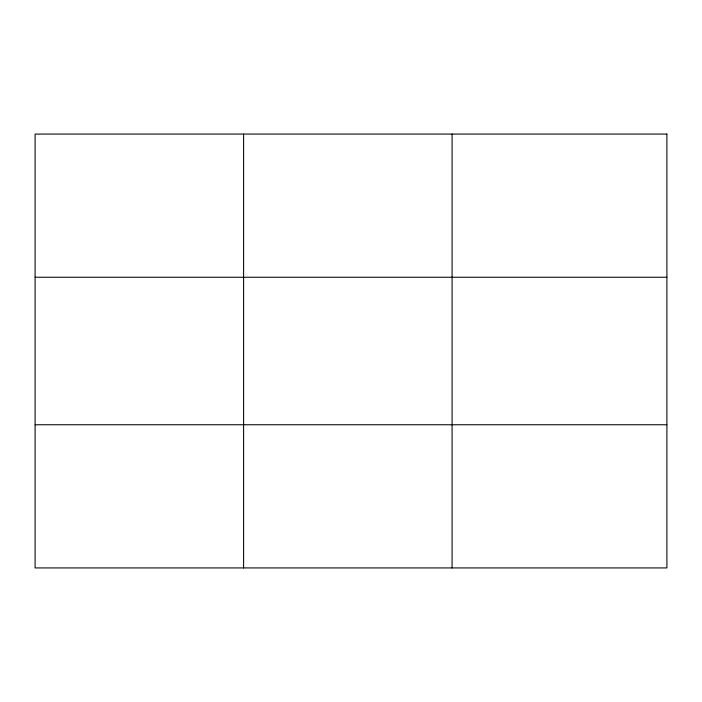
<?xml version="1.0" encoding="UTF-8"?>
<svg xmlns="http://www.w3.org/2000/svg" width="702" height="702" viewBox="0 0 702 702"><rect width="100%" height="100%" fill="white"/><g stroke="black" fill="none" stroke-linecap="round" stroke-linejoin="round"><path stroke-width="1.05" d="M243.594 134.073L243.594 567.927M452.088 134.073L452.088 567.927M35.1 277.246L666.9 277.246M35.1 424.754L666.9 424.754M666.9 134.073L666.9 567.927L35.1 567.927L35.1 134.073L666.9 134.073"/></g></svg>
